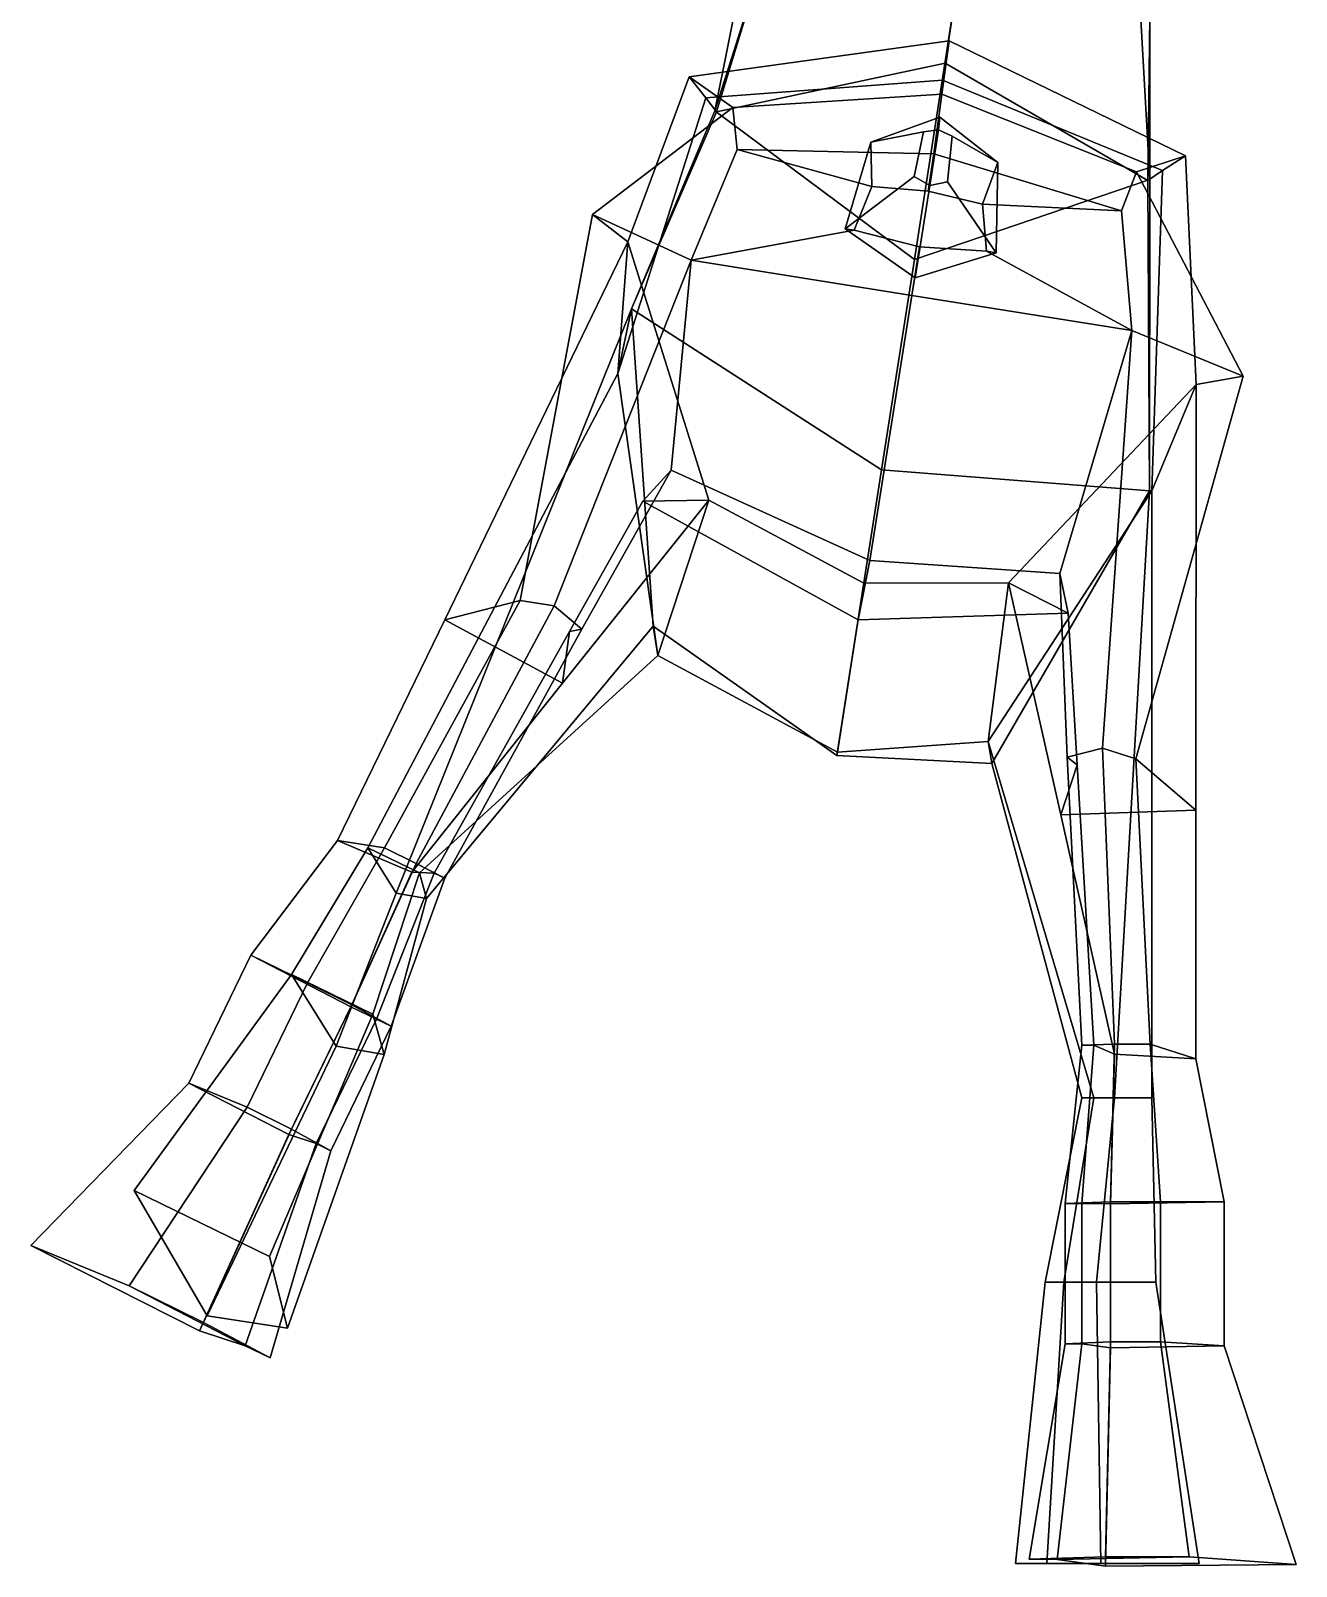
# Model space of a CAD drawing. Extents: x -162 to 84, y -151 to 338.
# Drawn here: x -162.3 to 84.4, y -151.2 to 148.1 of the extents above; entities that cross this region are included whole.
import ezdxf

# ---------------------------------------------------------------- set-up
doc = ezdxf.new("R2010")
doc.units = 0

msp = doc.modelspace()

# ---------------------------------------------------------------- linework, layer by layer
for points in [[(55.848785, 150.843948, 141.880341), (38.414803, 187.565628, 156.665375), (53.612713, 159.655869, 174.999924), (55.866035, 119.091957, 162.848114)], [(-28.927082, 132.474731, 162.847763), (-23.871872, 157.783463, 174.997803), (-24.493067, 176.257355, 156.662125), (-19.354883, 162.578049, 141.878601)], [(-45.139351, 93.914116, 140.756897), (-28.927082, 132.474731, 162.847763), (-19.354883, 162.578049, 141.878601), (-28.588373, 132.30188, 125.160957)], [(-28.588373, 132.30188, 125.160957), (-19.354883, 162.578049, 141.878601), (18.971193, 161.425278, 137.102356), (15.981376, 141.753372, 126.798904)], [(55.866035, 119.091957, 162.848114), (53.612713, 159.655869, 174.999924), (17.196373, 150.07753, 196.994217), (9.98731, 103.531845, 195.757248)], [(55.503471, 118.921379, 125.160957), (15.981376, 141.753372, 126.798904), (18.971193, 161.425278, 137.102356), (55.848785, 150.843948, 141.880341)], [(-28.927082, 132.474731, 162.847763), (9.98731, 103.531845, 195.757248), (17.196373, 150.07753, 196.994217), (-23.871872, 157.783463, 174.997803)], [(55.829193, 58.436623, 144.062012), (55.503471, 118.921379, 125.160957), (55.848785, 150.843948, 141.880341), (55.866035, 119.091957, 162.848114)], [(-33.919281, 139.142014, 10.661148), (-30.680683, 134.993118, 93.942284), (15.463816, 138.443207, 93.701767), (16.7362, 146.127563, 10.897182)], [(16.7362, 146.127563, 10.897182), (15.350214, 135.762985, -26.251192), (-25.381662, 133.126404, -26.249439), (-33.919281, 139.142014, 10.661148)], [(16.7362, 146.127563, 10.897182), (62.798851, 123.729225, 11.228473), (53.295593, 120.588554, -25.787939), (15.350214, 135.762985, -26.251192)], [(62.798851, 123.729225, 11.228473), (16.7362, 146.127563, 10.897182), (15.463816, 138.443207, 93.701767), (58.31535, 120.832298, 93.942284)], [(15.463816, 138.443207, 93.701767), (-30.680683, 134.993118, 93.942284), (-28.588373, 132.30188, 125.160957), (15.981376, 141.753372, 126.798904)], [(15.463816, 138.443207, 93.701767), (15.981376, 141.753372, 126.798904), (55.503471, 118.921379, 125.160957), (58.31535, 120.832298, 93.942284)], [(-33.919281, 139.142014, 10.661148), (-25.381662, 133.126404, -26.249439), (-52.742004, 112.281616, -25.490852), (-45.909401, 106.981133, 24.491379)], [(-45.909401, 106.981133, 24.491379), (-47.798351, 81.273018, 93.481415), (-30.680683, 134.993118, 93.942284), (-33.919281, 139.142014, 10.661148)], [(-47.798351, 81.273018, 93.481415), (-45.139351, 93.914116, 140.756897), (-28.588373, 132.30188, 125.160957), (-30.680683, 134.993118, 93.942284)], [(15.350214, 135.762985, -26.251192), (13.74717, 124.121506, -60.619263), (-24.570572, 124.951057, -50.286564), (-25.381662, 133.126404, -26.249439)], [(15.350214, 135.762985, -26.251192), (53.295593, 120.588554, -25.787939), (50.326057, 113.015694, -49.847237), (13.74717, 124.121506, -60.619263)], [(-52.742004, 112.281616, -25.490852), (-25.381662, 133.126404, -26.249439), (-24.570572, 124.951057, -50.286564), (-33.565247, 103.388863, -54.720337)], [(-45.139351, 93.914116, 140.756897), (3.594913, 62.532825, 185.014114), (9.98731, 103.531845, 195.757248), (-28.927082, 132.474731, 162.847763)], [(1.473263, 126.395424, -72.831718), (1.707455, 117.738892, -61.217098), (12.627729, 116.83992, -63.565636), (14.941238, 131.271057, -72.80555)], [(11.752892, 128.414642, -94.007347), (1.473263, 126.395424, -72.831718), (14.941238, 131.271057, -72.80555), (14.687509, 128.793701, -94.005249)], [(12.993447, 117.954147, -94.001884), (9.911516, 119.680374, -94.007317), (11.752892, 128.414642, -94.007347), (14.687509, 128.793701, -94.005249)], [(26.267174, 122.444321, -72.686287), (14.941238, 131.271057, -72.80555), (12.627729, 116.83992, -63.565636), (23.261808, 114.304031, -61.090664)], [(12.993447, 117.954147, -94.001884), (14.687509, 128.793701, -94.005249), (17.363731, 127.520515, -93.974434), (16.451874, 118.638107, -93.968956)], [(17.363731, 127.520515, -93.974434), (14.687509, 128.793701, -94.005249), (14.941238, 131.271057, -72.80555), (26.267174, 122.444321, -72.686287)], [(9.911516, 119.680374, -94.007317), (-3.503267, 109.499069, -80.116989), (1.473263, 126.395424, -72.831718), (11.752892, 128.414642, -94.007347)], [(-3.503267, 109.499069, -80.116989), (-1.734212, 109.247719, -66.525284), (1.707455, 117.738892, -61.217098), (1.473263, 126.395424, -72.831718)], [(16.451874, 118.638107, -93.968956), (17.363731, 127.520515, -93.974434), (26.267174, 122.444321, -72.686287), (25.93824, 104.807327, -79.94429)], [(-1.734212, 109.247719, -66.525284), (-33.565247, 103.388863, -54.720337), (-24.570572, 124.951057, -50.286564), (1.707455, 117.738892, -61.217098)], [(1.707455, 117.738892, -61.217098), (-24.570572, 124.951057, -50.286564), (13.74717, 124.121506, -60.619263), (12.627729, 116.83992, -63.565636)], [(23.261808, 114.304031, -61.090664), (12.627729, 116.83992, -63.565636), (13.74717, 124.121506, -60.619263), (50.326057, 113.015694, -49.847237)], [(62.798851, 123.729225, 11.228473), (64.893631, 79.161819, 25.242516), (74.062271, 80.766876, -24.636967), (53.295593, 120.588554, -25.787939)], [(64.893631, 79.161819, 25.242516), (62.798851, 123.729225, 11.228473), (58.31535, 120.832298, 93.942284), (56.282837, 58.392902, 94.889397)], [(25.93824, 104.807327, -79.94429), (26.267174, 122.444321, -72.686287), (23.261808, 114.304031, -61.090664), (24.011694, 105.14492, -66.37426)], [(74.062271, 80.766876, -24.636967), (52.36179, 89.695724, -54.216312), (50.326057, 113.015694, -49.847237), (53.295593, 120.588554, -25.787939)], [(56.282837, 58.392902, 94.889397), (58.31535, 120.832298, 93.942284), (55.503471, 118.921379, 125.160957), (55.829193, 58.436623, 144.062012)], [(12.993447, 117.954147, -94.001884), (10.094626, 99.919075, -81.256233), (-3.503267, 109.499069, -80.116989), (9.911516, 119.680374, -94.007317)], [(55.829193, 58.436623, 144.062012), (55.866035, 119.091957, 162.848114), (9.98731, 103.531845, 195.757248), (3.594913, 62.532825, 185.014114)], [(12.993447, 117.954147, -94.001884), (16.451874, 118.638107, -93.968956), (25.93824, 104.807327, -79.94429), (10.094626, 99.919075, -81.256233)], [(24.011694, 105.14492, -66.37426), (23.261808, 114.304031, -61.090664), (50.326057, 113.015694, -49.847237), (52.36179, 89.695724, -54.216312)], [(-45.909401, 106.981133, 24.491379), (-52.742004, 112.281616, -25.490852), (-66.86731, 37.010784, -53.707939), (-81.571884, 33.279625, 3.252604)], [(-33.565247, 103.388863, -54.720337), (-60.229778, 36.001511, -58.061722), (-66.86731, 37.010784, -53.707939), (-52.742004, 112.281616, -25.490852)], [(-1.734212, 109.247719, -66.525284), (10.971479, 105.979752, -70.082748), (9.498275, 96.487526, -71.715103), (-33.565247, 103.388863, -54.720337)], [(10.094626, 99.919075, -81.256233), (10.971479, 105.979752, -70.082748), (-1.734212, 109.247719, -66.525284), (-3.503267, 109.499069, -80.116989)], [(-45.909401, 106.981133, 24.491379), (-81.571884, 33.279625, 3.252604), (-58.588364, 20.91357, 8.002007), (-30.095173, 56.607632, 24.821102)], [(-30.095173, 56.607632, 24.821102), (-40.035084, 26.349503, 109.104401), (-47.798351, 81.273018, 93.481415), (-45.909401, 106.981133, 24.491379)], [(24.011694, 105.14492, -66.37426), (52.36179, 89.695724, -54.216312), (9.498275, 96.487526, -71.715103), (10.971479, 105.979752, -70.082748)], [(10.094626, 99.919075, -81.256233), (25.93824, 104.807327, -79.94429), (24.011694, 105.14492, -66.37426), (10.971479, 105.979752, -70.082748)], [(-33.565247, 103.388863, -54.720337), (-37.402767, 62.436855, -37.940075), (-54.837055, 31.447536, -54.428951), (-60.229778, 36.001511, -58.061722)], [(1.282366, 44.862606, -48.239246), (-37.402767, 62.436855, -37.940075), (-33.565247, 103.388863, -54.720337), (9.498275, 96.487526, -71.715103)], [(1.282366, 44.862606, -48.239246), (9.498275, 96.487526, -71.715103), (52.36179, 89.695724, -54.216312), (38.311897, 42.317604, -37.500748)], [(-91.033897, -20.034859, 158.222168), (-45.139351, 93.914116, 140.756897), (-47.798351, 81.273018, 93.481415), (-96.533775, -11.174469, 140.975937)], [(-85.094383, -21.067196, 152.499603), (-40.944767, 32.014061, 143.34024), (-45.139351, 93.914116, 140.756897), (-91.033897, -20.034859, 158.222168)], [(-5.118259, 6.805672, 144.062012), (3.594913, 62.532825, 185.014114), (-45.139351, 93.914116, 140.756897), (-40.944767, 32.014061, 143.34024)], [(52.36179, 89.695724, -54.216312), (46.642086, 8.236519, -58.061722), (39.732803, 6.517001, -54.428951), (38.311897, 42.317604, -37.500748)], [(52.36179, 89.695724, -54.216312), (74.062271, 80.766876, -24.636967), (53.119976, 6.175728, -53.707939), (46.642086, 8.236519, -58.061722)], [(-86.472252, -16.066864, 140.248245), (-96.533775, -11.174469, 140.975937), (-47.798351, 81.273018, 93.481415), (-40.035084, 26.349503, 109.104401)], [(28.337528, 40.48645, 24.821102), (64.893631, 79.161819, 25.242516), (56.282837, 58.392902, 94.889397), (24.32604, 9.555885, 95.833313)], [(64.893631, 79.161819, 25.242516), (28.337528, 40.48645, 24.821102), (38.498077, -4.740543, 8.002007), (64.840057, -3.813228, 3.252604)], [(64.893631, 79.161819, 25.242516), (64.840057, -3.813228, 3.252604), (53.119976, 6.175728, -53.707939), (74.062271, 80.766876, -24.636967)], [(-54.837055, 31.447536, -54.428951), (-37.402767, 62.436855, -37.940075), (-42.981934, 56.425365, -24.204384), (-57.237511, 30.987598, -51.270344)], [(-0.980485, 33.269775, -23.99625), (-42.981934, 56.425365, -24.204384), (-37.402767, 62.436855, -37.940075), (1.282366, 44.862606, -48.239246)], [(-5.118259, 6.805672, 144.062012), (25.069389, 5.260765, 130.432541), (55.829193, 58.436623, 144.062012), (3.594913, 62.532825, 185.014114)], [(44.961487, -59.88232, 113.863693), (24.32604, 9.555885, 95.833313), (56.282837, 58.392902, 94.889397), (56.282837, -59.88232, 113.438934)], [(42.626137, -59.88232, 127.061142), (48.972973, -59.88232, 132.441208), (55.829193, 58.436623, 144.062012), (25.069389, 5.260765, 130.432541)], [(48.972973, -59.88232, 132.441208), (56.282837, -59.88232, 113.438934), (56.282837, 58.392902, 94.889397), (55.829193, 58.436623, 144.062012)], [(-58.588364, 20.91357, 8.002007), (-57.237511, 30.987598, -51.270344), (-42.981934, 56.425365, -24.204384), (-30.095173, 56.607632, 24.821102)], [(-30.095173, 56.607632, 24.821102), (-42.981934, 56.425365, -24.204384), (-0.980485, 33.269775, -23.99625), (0.135377, 40.406548, 24.821102)], [(0.135377, 40.406548, 24.821102), (-5.017657, 7.449104, 96.068352), (-40.035084, 26.349503, 109.104401), (-30.095173, 56.607632, 24.821102)], [(-0.980485, 33.269775, -23.99625), (1.282366, 44.862606, -48.239246), (38.311897, 42.317604, -37.500748), (39.970051, 34.538715, -24.204384)], [(38.311897, 42.317604, -37.500748), (39.732803, 6.517001, -54.428951), (41.711811, 5.021919, -51.270344), (39.970051, 34.538715, -24.204384)], [(0.135377, 40.406548, 24.821102), (28.337528, 40.48645, 24.821102), (24.32604, 9.555885, 95.833313), (-5.017657, 7.449104, 96.068352)], [(28.337528, 40.48645, 24.821102), (0.135377, 40.406548, 24.821102), (-0.980485, 33.269775, -23.99625), (39.970051, 34.538715, -24.204384)], [(38.498077, -4.740543, 8.002007), (28.337528, 40.48645, 24.821102), (39.970051, 34.538715, -24.204384), (41.711811, 5.021919, -51.270344)], [(-66.86731, 37.010784, -53.707939), (-93.324539, -11.148091, -58.666473), (-102.43911, -9.738819, -9.33744), (-81.571884, 33.279625, 3.252604)], [(-87.145126, -14.198561, -58.666473), (-93.324539, -11.148091, -58.666473), (-66.86731, 37.010784, -53.707939), (-60.229778, 36.001511, -58.061722)], [(-60.229778, 36.001511, -58.061722), (-54.837055, 31.447536, -54.428951), (-81.572823, -17.106598, -58.666473), (-87.145126, -14.198561, -58.666473)], [(-81.571884, 33.279625, 3.252604), (-102.43911, -9.738819, -9.33744), (-87.963081, -15.884795, -9.33744), (-58.588364, 20.91357, 8.002007)], [(-83.640373, -16.094593, -58.666473), (-57.237511, 30.987598, -51.270344), (-58.588364, 20.91357, 8.002007), (-87.963081, -15.884795, -9.33744)], [(-86.472252, -16.066864, 140.248245), (-40.035084, 26.349503, 109.104401), (-40.944767, 32.014061, 143.34024), (-85.094383, -21.067196, 152.499603)], [(-81.572823, -17.106598, -58.666473), (-54.837055, 31.447536, -54.428951), (-57.237511, 30.987598, -51.270344), (-83.640373, -16.094593, -58.666473)], [(-5.017657, 7.449104, 96.068352), (-5.118259, 6.805672, 144.062012), (-40.944767, 32.014061, 143.34024), (-40.035084, 26.349503, 109.104401)], [(-5.017657, 7.449104, 96.068352), (24.32604, 9.555885, 95.833313), (25.069389, 5.260765, 130.432541), (-5.118259, 6.805672, 144.062012)], [(44.961487, -59.88232, 113.863693), (42.626137, -59.88232, 127.061142), (25.069389, 5.260765, 130.432541), (24.32604, 9.555885, 95.833313)], [(46.642086, 8.236519, -58.061722), (48.972973, -49.467152, -58.666473), (42.626137, -49.610088, -58.666473), (39.732803, 6.517001, -54.428951)], [(42.626137, -49.610088, -58.666473), (44.951527, -49.617947, -58.666473), (41.711811, 5.021919, -51.270344), (39.732803, 6.517001, -54.428951)], [(48.972973, -49.467152, -58.666473), (46.642086, 8.236519, -58.061722), (53.119976, 6.175728, -53.707939), (55.934418, -49.467152, -58.666473)], [(53.119976, 6.175728, -53.707939), (64.840057, -3.813228, 3.252604), (64.840057, -52.275799, -9.33744), (55.934418, -49.467152, -58.666473)], [(44.951527, -49.617947, -58.666473), (48.972973, -51.366779, -9.33744), (38.498077, -4.740543, 8.002007), (41.711811, 5.021919, -51.270344)], [(64.840057, -3.813228, 3.252604), (38.498077, -4.740543, 8.002007), (48.972973, -51.366779, -9.33744), (64.840057, -52.275799, -9.33744)], [(-119.373245, -32.103687, -38.514778), (-102.43911, -9.738819, -9.33744), (-93.324539, -11.148091, -58.666473), (-108.320435, -37.505116, -71.225624)], [(-99.877663, -42.133675, -38.514778), (-87.963081, -15.884795, -9.33744), (-102.43911, -9.738819, -9.33744), (-119.373245, -32.103687, -38.514778)], [(-95.552071, -43.58313, 113.688286), (-111.449295, -35.85313, 114.838028), (-96.533775, -11.174469, 140.975937), (-86.472252, -16.066864, 140.248245)], [(-102.759499, -49.85257, 142.087067), (-91.033897, -20.034859, 158.222168), (-96.533775, -11.174469, 140.975937), (-111.449295, -35.85313, 114.838028)], [(-108.320435, -37.505116, -71.225624), (-93.324539, -11.148091, -58.666473), (-87.145126, -14.198561, -58.666473), (-99.697327, -41.761902, -72.409782)], [(-91.987518, -45.9562, -72.057732), (-99.697327, -41.761902, -72.409782), (-87.145126, -14.198561, -58.666473), (-81.572823, -17.106598, -58.666473)], [(-99.877663, -42.133675, -38.514778), (-94.876305, -44.551468, -71.19783), (-83.640373, -16.094593, -58.666473), (-87.963081, -15.884795, -9.33744)], [(-93.375046, -51.483654, 133.045441), (-95.552071, -43.58313, 113.688286), (-86.472252, -16.066864, 140.248245), (-85.094383, -21.067196, 152.499603)], [(-94.876305, -44.551468, -71.19783), (-91.987518, -45.9562, -72.057732), (-81.572823, -17.106598, -58.666473), (-83.640373, -16.094593, -58.666473)], [(-102.759499, -49.85257, 142.087067), (-93.375046, -51.483654, 133.045441), (-85.094383, -21.067196, 152.499603), (-91.033897, -20.034859, 158.222168)], [(-131.458405, -57.017612, -17.648203), (-119.373245, -32.103687, -38.514778), (-108.320435, -37.505116, -71.225624), (-120.08065, -61.749184, -48.127926)], [(-111.962807, -67.047592, -17.648203), (-99.877663, -42.133675, -38.514778), (-119.373245, -32.103687, -38.514778), (-131.458405, -57.017612, -17.648203)], [(-115.704239, -90.834885, 97.460327), (-142.088989, -77.976524, 99.286362), (-111.449295, -35.85313, 114.838028), (-95.552071, -43.58313, 113.688286)], [(-127.871605, -102.403801, 148.211914), (-102.759499, -49.85257, 142.087067), (-111.449295, -35.85313, 114.838028), (-142.088989, -77.976524, 99.286362)], [(-120.08065, -61.749184, -48.127926), (-108.320435, -37.505116, -71.225624), (-99.697327, -41.761902, -72.409782), (-111.45755, -66.005974, -48.275948)], [(-103.764328, -70.234436, -48.231945), (-111.45755, -66.005974, -48.275948), (-99.697327, -41.761902, -72.409782), (-91.987518, -45.9562, -72.057732)], [(-112.234612, -104.774986, 132.157471), (-115.704239, -90.834885, 97.460327), (-95.552071, -43.58313, 113.688286), (-93.375046, -51.483654, 133.045441)], [(-111.962807, -67.047592, -17.648203), (-106.654007, -68.831596, -48.124451), (-94.876305, -44.551468, -71.19783), (-99.877663, -42.133675, -38.514778)], [(-106.654007, -68.831596, -48.124451), (-103.764328, -70.234436, -48.231945), (-91.987518, -45.9562, -72.057732), (-94.876305, -44.551468, -71.19783)], [(-127.871605, -102.403801, 148.211914), (-112.234612, -104.774986, 132.157471), (-93.375046, -51.483654, 133.045441), (-102.759499, -49.85257, 142.087067)], [(39.372646, -80.504616, -72.057732), (42.626137, -49.610088, -58.666473), (48.972973, -49.467152, -58.666473), (48.229374, -80.151642, -72.409782)], [(42.617611, -80.523987, -71.19783), (44.951527, -49.617947, -58.666473), (42.626137, -49.610088, -58.666473), (39.372646, -80.504616, -72.057732)], [(48.229374, -80.570457, -38.514778), (48.972973, -51.366779, -9.33744), (44.951527, -49.617947, -58.666473), (42.617611, -80.523987, -71.19783)], [(57.943756, -80.151642, -71.225624), (48.229374, -80.151642, -72.409782), (48.972973, -49.467152, -58.666473), (55.934418, -49.467152, -58.666473)], [(70.371185, -80.201431, -38.514778), (57.943756, -80.151642, -71.225624), (55.934418, -49.467152, -58.666473), (64.840057, -52.275799, -9.33744)], [(48.229374, -80.570457, -38.514778), (70.371185, -80.201431, -38.514778), (64.840057, -52.275799, -9.33744), (48.972973, -51.366779, -9.33744)], [(-162.266434, -88.683167, 25.457552), (-131.458405, -57.017612, -17.648203), (-120.08065, -61.749184, -48.127926), (-143.097519, -96.520264, -43.927185)], [(-129.394775, -105.288109, 25.457552), (-111.962807, -67.047592, -17.648203), (-131.458405, -57.017612, -17.648203), (-162.266434, -88.683167, 25.457552)], [(-143.097519, -96.520264, -43.927185), (-120.08065, -61.749184, -48.127926), (-111.45755, -66.005974, -48.275948), (-128.610703, -103.671669, -44.648163)], [(35.433144, -95.826332, 118.167732), (42.626137, -59.88232, 127.061142), (44.961487, -59.88232, 113.863693), (39.122993, -95.826332, 97.315773)], [(45.461143, -95.826332, 126.668221), (48.972973, -59.88232, 132.441208), (42.626137, -59.88232, 127.061142), (35.433144, -95.826332, 118.167732)], [(39.122993, -95.826332, 97.315773), (44.961487, -59.88232, 113.863693), (56.282837, -59.88232, 113.438934), (57.010727, -95.826332, 96.644646)], [(45.461143, -95.826332, 126.668221), (57.010727, -95.826332, 96.644646), (56.282837, -59.88232, 113.438934), (48.972973, -59.88232, 132.441208)], [(-129.394775, -105.288109, 25.457552), (-120.452293, -108.236336, -43.910263), (-106.654007, -68.831596, -48.124451), (-111.962807, -67.047592, -17.648203)], [(-115.602188, -110.602592, -44.433819), (-128.610703, -103.671669, -44.648163), (-111.45755, -66.005974, -48.275948), (-103.764328, -70.234436, -48.231945)], [(-120.452293, -108.236336, -43.910263), (-115.602188, -110.602592, -44.433819), (-103.764328, -70.234436, -48.231945), (-106.654007, -68.831596, -48.124451)], [(-142.088989, -77.976524, 99.286362), (-115.704239, -90.834885, 97.460327), (-112.234612, -104.774986, 132.157471), (-127.871605, -102.403801, 148.211914)], [(39.372646, -107.855339, -48.231945), (39.372646, -80.504616, -72.057732), (48.229374, -80.151642, -72.409782), (48.229374, -107.463867, -48.275948)], [(42.617611, -107.876839, -48.124451), (42.617611, -80.523987, -71.19783), (39.372646, -80.504616, -72.057732), (39.372646, -107.855339, -48.231945)], [(48.229374, -108.637306, -17.648203), (48.229374, -80.570457, -38.514778), (42.617611, -80.523987, -71.19783), (42.617611, -107.876839, -48.124451)], [(57.943756, -107.463867, -48.127926), (48.229374, -107.463867, -48.275948), (48.229374, -80.151642, -72.409782), (57.943756, -80.151642, -71.225624)], [(48.229374, -108.637306, -17.648203), (70.371185, -108.268288, -17.648203), (70.371185, -80.201431, -38.514778), (48.229374, -80.570457, -38.514778)], [(70.371185, -108.268288, -17.648203), (57.943756, -107.463867, -48.127926), (57.943756, -80.151642, -71.225624), (70.371185, -80.201431, -38.514778)], [(-162.266434, -88.683167, 25.457552), (-143.097519, -96.520264, -43.927185), (-120.452293, -108.236336, -43.910263), (-129.394775, -105.288109, 25.457552)], [(-143.097519, -96.520264, -43.927185), (-128.610703, -103.671669, -44.648163), (-115.602188, -110.602592, -44.433819), (-120.452293, -108.236336, -43.910263)], [(29.673512, -150.644424, 134.480469), (35.433144, -95.826332, 118.167732), (39.122993, -95.826332, 97.315773), (35.798664, -150.644424, 97.155449)], [(46.319992, -150.644424, 149.696335), (45.461143, -95.826332, 126.668221), (35.433144, -95.826332, 118.167732), (29.673512, -150.644424, 134.480469)], [(35.798664, -150.644424, 97.155449), (39.122993, -95.826332, 97.315773), (57.010727, -95.826332, 96.644646), (65.492294, -150.644424, 95.95414)], [(46.319992, -150.644424, 149.696335), (65.492294, -150.644424, 95.95414), (57.010727, -95.826332, 96.644646), (45.461143, -95.826332, 126.668221)], [(32.334282, -149.857712, -44.433819), (39.372646, -107.855339, -48.231945), (48.229374, -107.463867, -48.275948), (47.213585, -149.394821, -44.648163)], [(63.533752, -149.394821, -43.927185), (47.213585, -149.394821, -44.648163), (48.229374, -107.463867, -48.275948), (57.943756, -107.463867, -48.127926)], [(84.411842, -150.87236, 25.457552), (63.533752, -149.394821, -43.927185), (57.943756, -107.463867, -48.127926), (70.371185, -108.268288, -17.648203)], [(37.785828, -149.883163, -43.910263), (42.617611, -107.876839, -48.124451), (39.372646, -107.855339, -48.231945), (32.334282, -149.857712, -44.433819)], [(47.213585, -151.21582, 25.457552), (48.229374, -108.637306, -17.648203), (42.617611, -107.876839, -48.124451), (37.785828, -149.883163, -43.910263)], [(47.213585, -151.21582, 25.457552), (84.411842, -150.87236, 25.457552), (70.371185, -108.268288, -17.648203), (48.229374, -108.637306, -17.648203)], [(63.533752, -149.394821, -43.927185), (37.785828, -149.883163, -43.910263), (32.334282, -149.857712, -44.433819), (47.213585, -149.394821, -44.648163)], [(84.411842, -150.87236, 25.457552), (47.213585, -151.21582, 25.457552), (37.785828, -149.883163, -43.910263), (63.533752, -149.394821, -43.927185)], [(65.492294, -150.644424, 95.95414), (46.319992, -150.644424, 149.696335), (29.673512, -150.644424, 134.480469), (35.798664, -150.644424, 97.155449)]]:
    msp.add_3dface(points)

doc.saveas('drawing.dxf')
